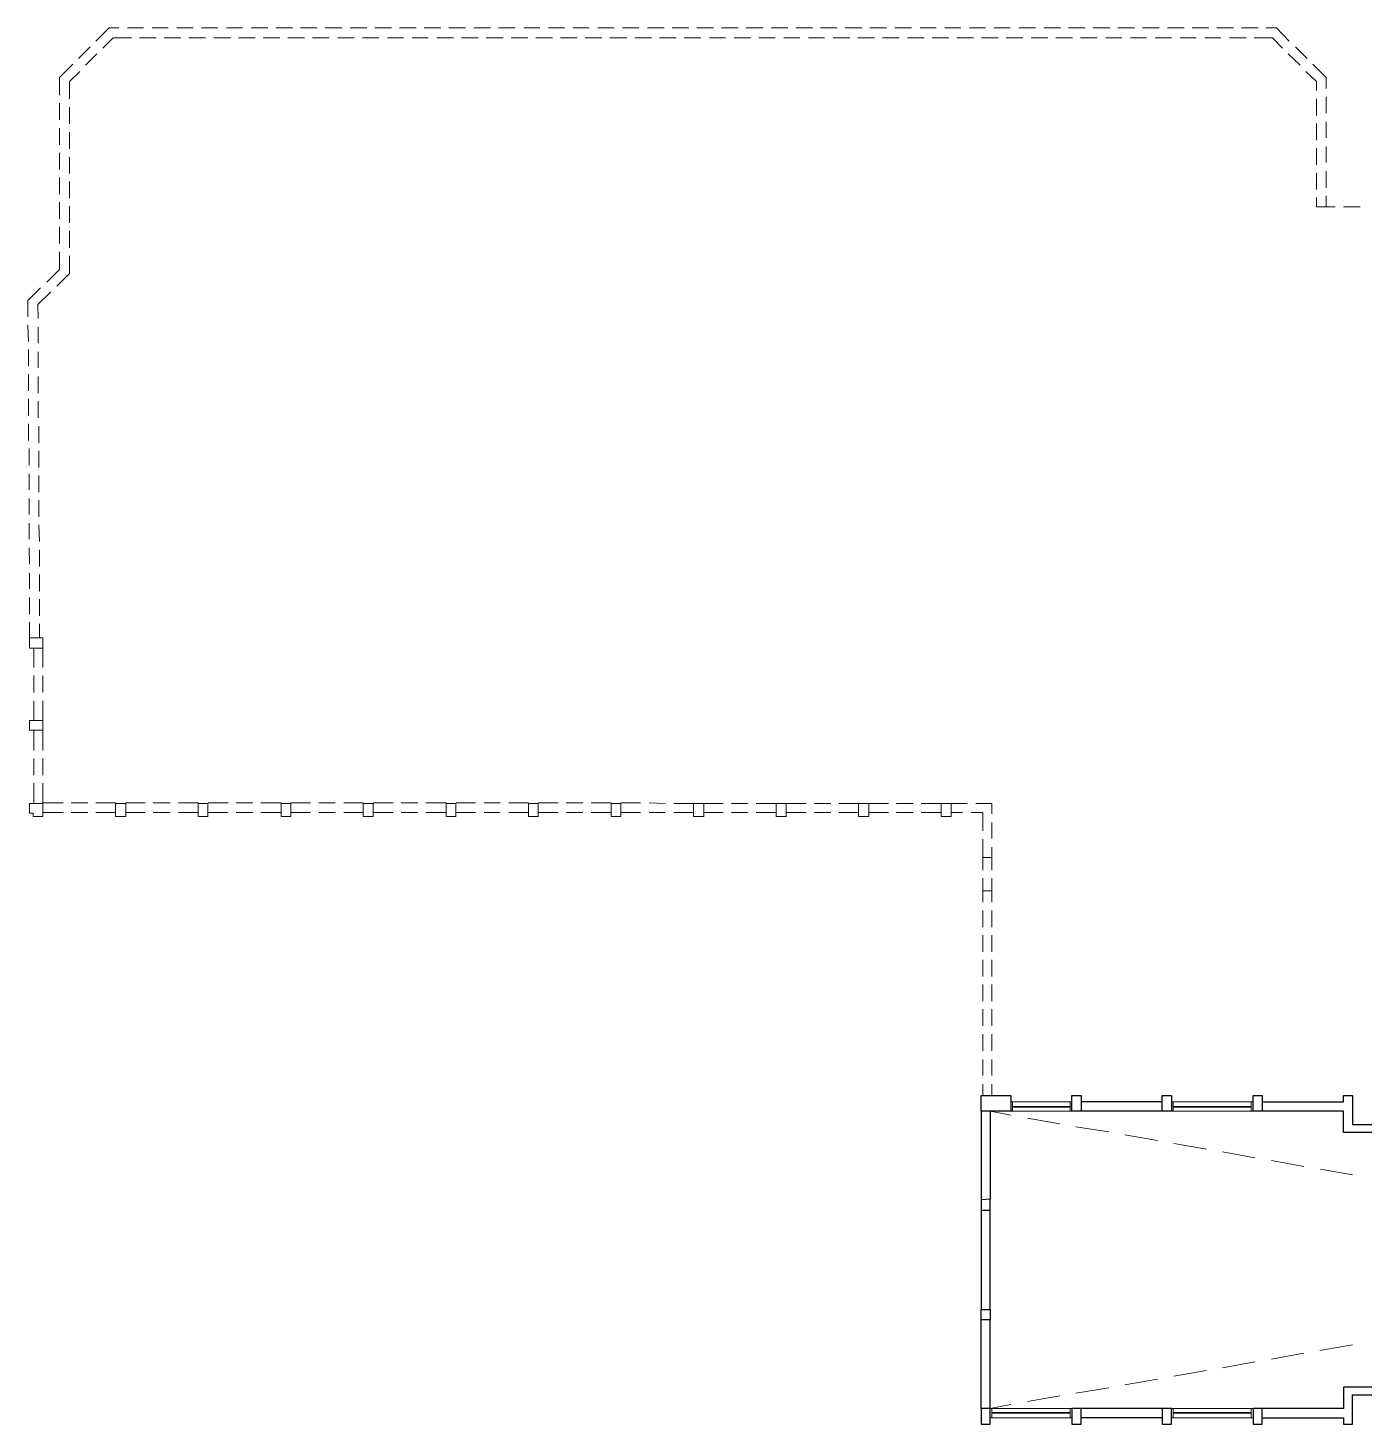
# Model space of a CAD drawing. Header units: millimetres. Extents: x 0 to 90.1, y 0 to 45.4.
# Drawn here: x -0.04 to 40.92, y 2.62 to 45.41 of the extents above; entities that cross this region are included whole.
import ezdxf

# ---------------------------------------------------------------- set-up
doc = ezdxf.new("R2010")
doc.units = ezdxf.units.MM
for name, color, linetype in [('PDF_014402$BL', 7, 'Continuous'), ('PDF_014402$BL-ABOVE', 7, 'Continuous'), ('PDF_014402$WA', 7, 'Continuous'), ('PDF_014402$WA-COL', 7, 'Continuous'), ('PDF_014402$WA-EXT', 7, 'Continuous'), ('PDF_014402$WN', 7, 'Continuous')]:
    doc.layers.add(name, color=color, linetype=linetype)

msp = doc.modelspace()

# ---------------------------------------------------------------- linework, layer by layer
at = {"layer": 'PDF_014402$BL', "lineweight": 9}
for points in [[(31.965, 12.49), (30.096, 12.49)], [(37.519, 12.49), (35.015, 12.49)], [(29.461, 12.208), (30.096, 12.085)], [(30.096, 12.208), (31.965, 12.208)], [(30.607, 11.997), (31.595, 11.82)], [(35.015, 12.208), (37.519, 12.208)], [(32.088, 11.732), (33.094, 11.573)], [(33.587, 11.485), (34.592, 11.309)], [(35.086, 11.221), (36.091, 11.044)], [(36.585, 10.956), (37.572, 10.78)], [(38.083, 10.692), (39.071, 10.515)], [(39.582, 10.427), (40.57, 10.251)], [(38.083, 4.609), (39.071, 4.785)], [(39.565, 4.873), (40.57, 5.049)], [(36.585, 4.344), (37.572, 4.52)], [(33.587, 3.815), (34.592, 3.991)], [(35.086, 4.08), (36.091, 4.256)], [(30.607, 3.304), (31.595, 3.48)], [(32.088, 3.568), (33.094, 3.727)], [(31.965, 3.092), (29.461, 3.092), (30.096, 3.216)], [(37.519, 3.092), (35.015, 3.092)], [(29.461, 2.81), (31.965, 2.81)], [(35.015, 2.81), (37.519, 2.81)]]:
    msp.add_lwpolyline(points, dxfattribs=at)
at = {"layer": 'PDF_014402$BL-ABOVE', "lineweight": 9}
for points in [[(2.043, 45.004), (2.449, 45.41), (2.748, 45.41)], [(3.013, 45.41), (3.507, 45.41)], [(3.771, 45.41), (4.265, 45.41)], [(4.529, 45.41), (5.023, 45.41)], [(5.287, 45.41), (5.781, 45.41)], [(6.046, 45.41), (6.539, 45.41)], [(6.804, 45.41), (7.315, 45.41)], [(7.562, 45.41), (8.073, 45.41)], [(8.32, 45.41), (8.831, 45.41)], [(9.078, 45.41), (9.59, 45.41)], [(9.837, 45.41), (10.348, 45.41)], [(10.595, 45.41), (11.106, 45.41)], [(11.353, 45.41), (11.864, 45.41)], [(12.111, 45.41), (12.622, 45.41)], [(12.869, 45.41), (13.381, 45.41)], [(13.627, 45.41), (14.139, 45.41)], [(14.386, 45.41), (14.897, 45.41)], [(15.161, 45.41), (15.655, 45.41)], [(15.92, 45.41), (16.413, 45.41)], [(16.678, 45.41), (17.172, 45.41)], [(17.436, 45.41), (17.93, 45.41)], [(18.194, 45.41), (18.688, 45.41)], [(18.952, 45.41), (19.464, 45.41)], [(19.711, 45.41), (20.222, 45.41)], [(20.469, 45.41), (20.98, 45.41)], [(21.227, 45.41), (21.738, 45.41)], [(21.985, 45.41), (22.497, 45.41)], [(22.743, 45.41), (23.255, 45.41)], [(23.502, 45.41), (24.013, 45.41)], [(24.26, 45.41), (24.771, 45.41)], [(25.018, 45.41), (25.529, 45.41)], [(25.776, 45.41), (26.287, 45.41)], [(26.534, 45.41), (27.046, 45.41)], [(27.31, 45.41), (27.804, 45.41)], [(28.068, 45.41), (28.562, 45.41)], [(28.827, 45.41), (29.32, 45.41)], [(29.585, 45.41), (30.078, 45.41)], [(30.343, 45.41), (30.854, 45.41)], [(31.101, 45.41), (31.612, 45.41)], [(31.859, 45.41), (32.371, 45.41)], [(32.617, 45.41), (33.129, 45.41)], [(33.376, 45.41), (33.887, 45.41)], [(34.134, 45.41), (34.645, 45.41)], [(34.892, 45.41), (35.403, 45.41)], [(35.65, 45.41), (36.162, 45.41)], [(36.408, 45.41), (36.92, 45.41)], [(37.167, 45.41), (37.678, 45.41)], [(37.925, 45.41), (38.242, 45.41), (38.63, 45.004)], [(2.255, 44.793), (2.572, 45.11), (3.136, 45.11)], [(3.383, 45.11), (3.894, 45.11)], [(4.141, 45.11), (4.653, 45.11)], [(4.899, 45.11), (5.411, 45.11)], [(5.658, 45.11), (6.169, 45.11)], [(6.416, 45.11), (6.927, 45.11)], [(7.174, 45.11), (7.685, 45.11)], [(7.932, 45.11), (8.444, 45.11)], [(8.69, 45.11), (9.202, 45.11)], [(9.466, 45.11), (9.96, 45.11)], [(10.224, 45.11), (10.718, 45.11)], [(10.983, 45.11), (11.476, 45.11)], [(11.741, 45.11), (12.235, 45.11)], [(12.499, 45.11), (13.01, 45.11)], [(13.257, 45.11), (13.769, 45.11)], [(14.015, 45.11), (14.527, 45.11)], [(14.774, 45.11), (15.285, 45.11)], [(15.532, 45.11), (16.043, 45.11)], [(16.29, 45.11), (16.801, 45.11)], [(17.048, 45.11), (17.559, 45.11)], [(17.806, 45.11), (18.318, 45.11)], [(18.565, 45.11), (19.076, 45.11)], [(19.323, 45.11), (19.834, 45.11)], [(20.081, 45.11), (20.592, 45.11)], [(20.857, 45.11), (21.35, 45.11)], [(21.615, 45.11), (22.109, 45.11)], [(22.373, 45.11), (22.867, 45.11)], [(23.131, 45.11), (23.625, 45.11)], [(23.889, 45.11), (24.383, 45.11)], [(24.648, 45.11), (25.159, 45.11)], [(25.406, 45.11), (25.917, 45.11)], [(26.164, 45.11), (26.675, 45.11)], [(26.922, 45.11), (27.434, 45.11)], [(27.68, 45.11), (28.192, 45.11)], [(28.439, 45.11), (28.95, 45.11)], [(29.197, 45.11), (29.708, 45.11)], [(29.955, 45.11), (30.466, 45.11)], [(30.713, 45.11), (31.225, 45.11)], [(31.471, 45.11), (31.983, 45.11)], [(32.23, 45.11), (32.741, 45.11)], [(33.005, 45.11), (33.499, 45.11)], [(33.764, 45.11), (34.257, 45.11)], [(34.522, 45.11), (35.015, 45.11)], [(35.28, 45.11), (35.774, 45.11)], [(36.038, 45.11), (36.532, 45.11)], [(36.796, 45.11), (37.308, 45.11)], [(37.555, 45.11), (38.119, 45.11), (38.418, 44.793)], [(1.867, 44.828), (1.514, 44.475)], [(2.078, 44.616), (1.726, 44.264)], [(38.965, 44.264), (38.595, 44.616)], [(39.177, 44.475), (38.824, 44.828)], [(1.338, 44.299), (0.932, 43.893), (0.932, 43.347)], [(39.759, 43.558), (39.759, 43.893), (39.353, 44.299)], [(1.549, 44.07), (1.232, 43.77), (1.232, 43.223)], [(39.141, 44.07), (39.459, 43.77), (39.459, 43.488)], [(39.459, 43.241), (39.459, 42.73)], [(39.759, 42.8), (39.759, 43.294)], [(0.932, 43.1), (0.932, 42.589)], [(1.232, 42.977), (1.232, 42.465)], [(39.459, 42.483), (39.459, 41.971)], [(39.759, 42.042), (39.759, 42.536)], [(0.932, 42.342), (0.932, 41.83)], [(1.232, 42.218), (1.232, 41.707)], [(0.932, 41.584), (0.932, 41.072)], [(39.459, 41.725), (39.459, 41.213)], [(39.759, 41.284), (39.759, 41.778)], [(1.232, 41.46), (1.232, 40.949)], [(0.932, 40.825), (0.932, 40.314)], [(1.232, 40.702), (1.232, 40.191)], [(39.459, 40.966), (39.459, 40.455)], [(39.759, 40.508), (39.759, 41.019)], [(39.759, 39.926), (39.759, 40.261)], [(0.932, 40.067), (0.932, 39.556)], [(1.232, 39.944), (1.232, 39.432)], [(39.459, 40.208), (39.459, 39.926), (40.041, 39.926)], [(40.288, 39.926), (40.799, 39.926)], [(0.932, 39.309), (0.932, 38.798)], [(1.232, 39.186), (1.232, 38.674)], [(0.932, 38.551), (0.932, 38.004), (0.544, 37.616)], [(1.232, 38.427), (1.232, 37.881), (0.844, 37.493)], [(0.35, 37.44), (-0.038, 37.052), (-0.038, 36.558)], [(0.668, 37.317), (0.262, 36.929), (0.28, 36.505)], [(-0.038, 36.312), (-0.02, 35.8)], [(0.28, 36.241), (0.28, 35.747)], [(-0.02, 35.553), (-0.02, 35.042)], [(0.28, 35.483), (0.28, 34.989)], [(-0.02, 34.795), (-0.02, 34.284)], [(0.28, 34.725), (0.28, 34.213)], [(-0.02, 34.037), (-0.02, 33.526)], [(0.28, 33.966), (0.28, 33.455)], [(-0.02, 33.279), (-0.02, 32.767)], [(0.297, 33.208), (0.297, 32.697)], [(-0.002, 32.521), (-0.002, 32.009)], [(0.297, 32.45), (0.297, 31.939)], [(-0.002, 31.745), (-0.002, 31.251)], [(0.297, 31.692), (0.297, 31.181)], [(-0.002, 30.987), (-0.002, 30.493)], [(0.297, 30.934), (0.297, 30.422)], [(-0.002, 30.228), (-0.002, 29.735)], [(0.297, 30.175), (0.315, 29.664)], [(-0.002, 29.47), (0.015, 28.976)], [(0.315, 29.417), (0.315, 28.906)], [(0.015, 28.712), (0.015, 28.218)], [(0.315, 28.659), (0.315, 28.148)], [(0.015, 27.954), (0.015, 27.442)], [(0.315, 27.901), (0.315, 27.39)], [(0.015, 27.196), (0.015, 26.72)], [(0.315, 27.143), (0.315, 26.72)], [(0.139, 26.402), (0.139, 25.803)], [(0.421, 26.402), (0.421, 25.803)], [(0.139, 25.556), (0.139, 25.044)], [(0.421, 25.556), (0.421, 25.044)], [(0.139, 24.78), (0.139, 24.18)], [(0.421, 24.78), (0.421, 24.18)], [(0.139, 23.881), (0.139, 23.264)], [(0.421, 23.881), (0.421, 23.264)], [(0.139, 23.017), (0.139, 22.505)], [(0.421, 23.017), (0.421, 22.505)], [(0.421, 22.259), (0.421, 21.641), (0.421, 21.236), (0.121, 21.236), (0.121, 21.342), (0.015, 21.342), (0.015, 21.641), (0.421, 21.641)], [(0.139, 22.259), (0.139, 21.641)], [(1.038, 21.659), (0.421, 21.659)], [(1.796, 21.659), (1.285, 21.659)], [(2.643, 21.659), (2.043, 21.659)], [(3.559, 21.659), (2.96, 21.659)], [(4.318, 21.659), (3.806, 21.659)], [(5.182, 21.659), (4.582, 21.659)], [(6.098, 21.659), (5.481, 21.659)], [(6.857, 21.659), (6.345, 21.659)], [(7.721, 21.659), (7.104, 21.659)], [(8.62, 21.659), (8.02, 21.659)], [(9.378, 21.659), (8.884, 21.659)], [(10.242, 21.659), (9.643, 21.659)], [(11.159, 21.659), (10.542, 21.659)], [(11.917, 21.659), (11.406, 21.659)], [(12.781, 21.659), (12.164, 21.659)], [(13.68, 21.659), (13.081, 21.659)], [(14.439, 21.659), (13.945, 21.659)], [(15.303, 21.659), (14.703, 21.659)], [(16.219, 21.659), (15.602, 21.659)], [(16.978, 21.659), (16.466, 21.659)], [(17.842, 21.659), (17.224, 21.659)], [(18.741, 21.659), (18.141, 21.659)], [(19.499, 21.641), (19.005, 21.659)], [(20.363, 21.641), (19.764, 21.641)], [(21.28, 21.641), (20.68, 21.641)], [(22.038, 21.641), (21.527, 21.641)], [(22.902, 21.641), (22.285, 21.641)], [(23.819, 21.641), (23.202, 21.641)], [(24.577, 21.641), (24.066, 21.641)], [(25.423, 21.641), (24.824, 21.641)], [(26.34, 21.641), (25.741, 21.641)], [(27.099, 21.641), (26.587, 21.641)], [(27.963, 21.641), (27.345, 21.641)], [(28.756, 21.641), (28.262, 21.641)], [(29.514, 21.324), (29.514, 21.641), (29.02, 21.641)], [(1.038, 21.359), (0.421, 21.359)], [(1.796, 21.359), (1.285, 21.359)], [(2.643, 21.359), (2.043, 21.359)], [(3.559, 21.359), (2.96, 21.359)], [(4.318, 21.359), (3.806, 21.359)], [(5.182, 21.359), (4.582, 21.359)], [(6.098, 21.359), (5.481, 21.359)], [(6.857, 21.359), (6.345, 21.359)], [(7.721, 21.359), (7.104, 21.359)], [(8.62, 21.359), (8.02, 21.359)], [(9.378, 21.359), (8.884, 21.359)], [(10.242, 21.359), (9.643, 21.359)], [(11.159, 21.359), (10.542, 21.359)], [(11.917, 21.359), (11.406, 21.359)], [(12.781, 21.359), (12.164, 21.359)], [(13.68, 21.359), (13.081, 21.359)], [(14.439, 21.359), (13.945, 21.359)], [(15.303, 21.359), (14.703, 21.359)], [(16.219, 21.359), (15.602, 21.359)], [(16.978, 21.359), (16.466, 21.359)], [(17.842, 21.359), (17.224, 21.359)], [(18.741, 21.359), (18.141, 21.359)], [(19.499, 21.359), (19.005, 21.359)], [(20.363, 21.359), (19.764, 21.359)], [(21.28, 21.359), (20.68, 21.359)], [(22.038, 21.359), (21.527, 21.359)], [(22.902, 21.359), (22.285, 21.359)], [(23.819, 21.359), (23.202, 21.359)], [(24.577, 21.359), (24.066, 21.359)], [(25.423, 21.359), (24.824, 21.359)], [(26.34, 21.359), (25.741, 21.359)], [(27.099, 21.359), (26.587, 21.359)], [(27.963, 21.359), (27.345, 21.359)], [(28.615, 21.359), (28.262, 21.359)], [(29.232, 20.795), (29.232, 21.359), (28.879, 21.359)], [(29.514, 20.566), (29.514, 21.06)], [(29.232, 19.984), (29.232, 20.548)], [(29.514, 19.984), (29.514, 20.301)], [(29.514, 19.596), (29.514, 19.984), (29.232, 19.984), (29.232, 19.596)], [(29.232, 19.349), (29.232, 18.961), (29.514, 18.961), (29.514, 19.349)], [(29.232, 18.961), (29.232, 18.609)], [(29.514, 18.961), (29.514, 18.609)], [(29.232, 18.362), (29.232, 17.85)], [(29.514, 18.362), (29.514, 17.85)], [(29.232, 17.604), (29.232, 17.092)], [(29.514, 17.604), (29.514, 17.092)], [(29.232, 16.845), (29.232, 16.334)], [(29.514, 16.845), (29.514, 16.334)], [(29.232, 16.087), (29.232, 15.576)], [(29.514, 16.087), (29.514, 15.576)], [(29.232, 15.329), (29.232, 14.818)], [(29.514, 15.329), (29.514, 14.818)], [(29.232, 14.571), (29.232, 14.06)], [(29.514, 14.571), (29.514, 14.06)], [(29.232, 13.795), (29.232, 13.301)], [(29.514, 13.795), (29.514, 13.301)], [(29.232, 13.037), (29.232, 12.684)], [(29.514, 13.037), (29.514, 12.684)]]:
    msp.add_lwpolyline(points, dxfattribs=at)
for points in [[(0.015, 26.402), (0.015, 26.72), (0.421, 26.72), (0.421, 26.402)], [(0.015, 23.881), (0.015, 24.18), (0.421, 24.18), (0.421, 23.881)], [(2.643, 21.641), (2.96, 21.641), (2.96, 21.236), (2.643, 21.236)], [(5.182, 21.641), (5.481, 21.641), (5.481, 21.236), (5.182, 21.236)], [(7.721, 21.641), (8.02, 21.641), (8.02, 21.236), (7.721, 21.236)], [(10.242, 21.641), (10.542, 21.641), (10.542, 21.236), (10.242, 21.236)], [(12.781, 21.641), (13.081, 21.641), (13.081, 21.236), (12.781, 21.236)], [(15.303, 21.641), (15.602, 21.641), (15.602, 21.236), (15.303, 21.236)], [(17.842, 21.641), (18.141, 21.641), (18.141, 21.236), (17.842, 21.236)], [(20.363, 21.641), (20.68, 21.641), (20.68, 21.236), (20.363, 21.236)], [(22.902, 21.641), (23.202, 21.641), (23.202, 21.236), (22.902, 21.236)], [(25.423, 21.641), (25.741, 21.641), (25.741, 21.236), (25.423, 21.236)], [(27.963, 21.641), (28.262, 21.641), (28.262, 21.236), (27.963, 21.236)]]:
    msp.add_lwpolyline(points, close=True, dxfattribs=at)
at = {"layer": 'PDF_014402$WA', "lineweight": 20}
msp.add_lwpolyline([(37.519, 12.208), (35.015, 12.208)], dxfattribs=at)
at = {"layer": 'PDF_014402$WA-COL', "lineweight": 25}
for points in [[(29.179, 12.208), (29.179, 12.684), (30.096, 12.684), (30.096, 12.208)], [(32.247, 12.208), (31.965, 12.208), (31.965, 12.684), (32.247, 12.684)], [(35.015, 12.208), (34.733, 12.208), (34.733, 12.684), (35.015, 12.684)], [(37.801, 12.208), (37.519, 12.208), (37.519, 12.684), (37.801, 12.684)], [(29.461, 9.175), (29.461, 9.51), (29.179, 9.493), (29.179, 9.175)], [(29.179, 6.125), (29.461, 6.125), (29.461, 5.808), (29.179, 5.808)], [(29.179, 3.092), (29.179, 2.616), (29.461, 2.616), (29.461, 3.092)], [(32.247, 3.092), (31.965, 3.092), (31.965, 2.616), (32.247, 2.616)], [(35.015, 3.092), (34.733, 3.092), (34.733, 2.616), (35.015, 2.616)], [(37.519, 3.092), (37.519, 2.616), (37.801, 2.616), (37.801, 3.092)]]:
    msp.add_lwpolyline(points, close=True, dxfattribs=at)
at = {"layer": 'PDF_014402$WA-EXT', "lineweight": 25}
for points in [[(34.733, 12.49), (32.247, 12.49)], [(37.801, 12.49), (40.288, 12.49), (40.288, 12.684), (40.57, 12.684), (40.57, 11.803), (42.139, 11.803), (42.139, 12.208)], [(29.179, 12.208), (29.179, 9.493)], [(29.461, 12.208), (29.461, 9.51)], [(34.733, 12.208), (32.247, 12.208)], [(42.421, 12.208), (42.421, 11.556), (40.288, 11.556), (40.288, 12.208), (37.801, 12.208)], [(29.179, 9.175), (29.179, 6.125)], [(29.461, 6.125), (29.461, 9.175)], [(29.179, 3.092), (29.179, 5.808)], [(29.461, 3.092), (29.461, 5.808)], [(37.801, 2.81), (40.288, 2.81), (40.288, 2.616), (40.57, 2.616), (40.57, 3.515), (42.139, 3.515), (42.139, 2.616), (42.421, 2.616), (42.421, 3.745), (40.288, 3.745), (40.288, 3.092), (37.801, 3.092)], [(34.733, 3.092), (32.247, 3.092)], [(34.733, 2.81), (32.247, 2.81)]]:
    msp.add_lwpolyline(points, dxfattribs=at)
at = {"layer": 'PDF_014402$WN', "lineweight": 0}
for points in [[(30.096, 12.49), (30.096, 12.208)], [(30.149, 12.49), (30.149, 12.208)], [(31.912, 12.208), (31.912, 12.49)], [(31.965, 12.208), (31.965, 12.49)], [(35.015, 12.49), (35.015, 12.208)], [(35.068, 12.49), (35.068, 12.208)], [(37.466, 12.208), (37.466, 12.49)], [(37.519, 12.208), (37.519, 12.49)], [(30.149, 12.349), (31.912, 12.349)], [(30.149, 12.332), (31.912, 12.332)], [(35.068, 12.349), (37.466, 12.349)], [(35.068, 12.332), (37.466, 12.332)], [(29.461, 3.092), (29.461, 2.81)], [(29.514, 3.092), (29.514, 2.81)], [(31.912, 2.81), (31.912, 3.092)], [(31.965, 2.81), (31.965, 3.092)], [(35.015, 3.092), (35.015, 2.81)], [(35.068, 3.092), (35.068, 2.81)], [(37.466, 2.81), (37.466, 3.092)], [(37.519, 2.81), (37.519, 3.092)], [(29.514, 2.969), (31.912, 2.969)], [(29.514, 2.951), (31.912, 2.951)], [(35.068, 2.969), (37.466, 2.969)], [(35.068, 2.951), (37.466, 2.951)]]:
    msp.add_lwpolyline(points, dxfattribs=at)

doc.saveas('drawing.dxf')
